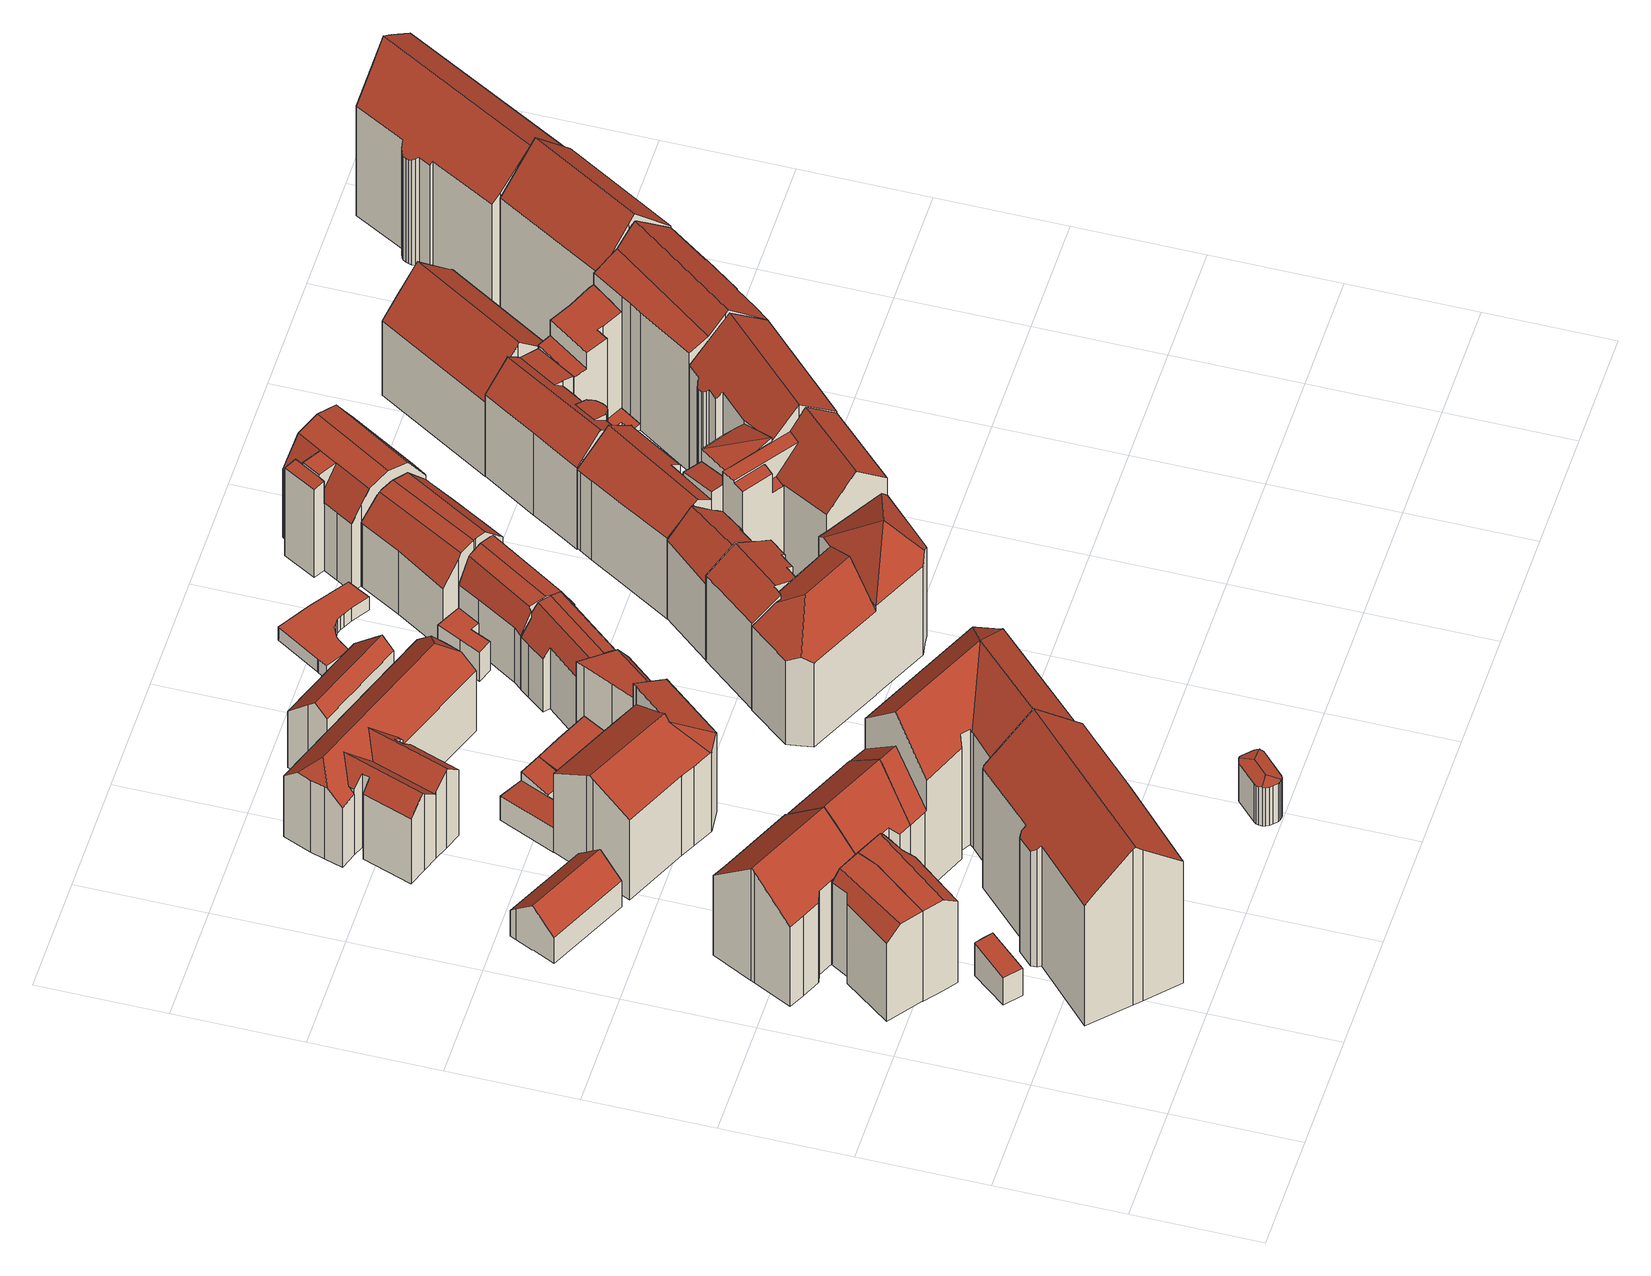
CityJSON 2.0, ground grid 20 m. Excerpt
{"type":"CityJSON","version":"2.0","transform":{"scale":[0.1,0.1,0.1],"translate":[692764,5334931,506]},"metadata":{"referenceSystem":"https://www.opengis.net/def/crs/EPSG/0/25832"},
"CityObjects":{
"building1":{"type":"Building","attributes":{"Gemeindeschluessel":"09162000","HoeheDach":"516.612","HoeheGrund":"509.940","Methode":"1000","NiedrigsteTraufeDesGebaeudes":"515.524","Geometrietyp2DReferenz":"3000","function":"31001_2000","roofType":"1000","measuredHeight":6.67},"geometry":[{"type":"MultiSurface","lod":"2","boundaries":[[[0,1,2,3]],[[4,0,3,5,6,7]],[[1,8,9,10,11,2]],[[10,9,7,6,5,11]],[[0,4,7,9,8,1]],[[3,2,11,5]]],"semantics":{"surfaces":[{"type":"WallSurface"},{"type":"GroundSurface"},{"type":"RoofSurface"}],"values":[0,1,2,0,0,0]}}]},
"building2":{"type":"Building","attributes":{"Gemeindeschluessel":"09162000","HoeheDach":"529.000","HoeheGrund":"510.590","Methode":"2000","NiedrigsteTraufeDesGebaeudes":"526.540","Geometrietyp2DReferenz":"3000","function":"31001_2000","roofType":"1000","measuredHeight":18.41},"geometry":[{"type":"MultiSurface","lod":"2","boundaries":[[[12,13,14,15,16,17,18,19,20,21,22,23,24]],[[17,16,25,26,27,18]],[[16,15,14,28,29,25]],[[30,31,32,24,23,22,21,33]],[[20,34,33,21]],[[25,29,28,35,36,32,31,37,26]],[[18,27,38,19]],[[14,13,12,24,32,36,35,28]],[[26,37,31,30,33,34,38,27]],[[19,38,34,20]]],"semantics":{"surfaces":[{"type":"GroundSurface"},{"type":"WallSurface"},{"type":"RoofSurface"}],"values":[0,1,1,1,1,2,1,1,2,1]}}]},
"building3":{"type":"Building","attributes":{"Gemeindeschluessel":"09162000","HoeheDach":"529.000","HoeheGrund":"510.400","Methode":"2000","NiedrigsteTraufeDesGebaeudes":"527.072","Geometrietyp2DReferenz":"3000","function":"31001_2000","roofType":"1000","measuredHeight":18.6},"geometry":[{"type":"MultiSurface","lod":"2","boundaries":[[[39,40,41,42]],[[43,44,45,46,47,32]],[[48,49,50,51,25,52]],[[42,41,50,49]],[[53,39,42,49,48,52,54,47,46,45]],[[50,41,40,55,44,43,56,51]],[[39,53,45,44,55,40]],[[54,28,32,47]],[[51,56,43,32,28,25]],[[52,25,28,54]]],"semantics":{"surfaces":[{"type":"WallSurface"},{"type":"GroundSurface"},{"type":"RoofSurface"}],"values":[0,0,0,0,1,2,0,0,2,0]}}]},
"building4":{"type":"Building","attributes":{"Gemeindeschluessel":"09162000","HoeheDach":"533.806","HoeheGrund":"510.690","Methode":"1000","NiedrigsteTraufeDesGebaeudes":"526.980","Geometrietyp2DReferenz":"3000","function":"31001_9998","roofType":"3100","measuredHeight":23.12,"storeysAboveGround":4},"geometry":[{"type":"MultiSurface","lod":"2","boundaries":[[[57,58,59,60]],[[61,62,63,64]],[[65,66,67,68]],[[64,63,69,70]],[[71,72,73,74]],[[75,62,61,76,77,68,67,78]],[[70,69,79,80]],[[74,73,81,82]],[[83,84,66,65]],[[60,59,84,83]],[[80,79,72,71]],[[78,67,66,84,59,58,85]],[[81,85,58,57,86,82]],[[68,77,76,61,64,70,80,71,74,82,86,57,60,83,65]],[[72,79,69,63,62,75,78,85,81,73]]],"semantics":{"surfaces":[{"type":"WallSurface"},{"type":"RoofSurface"},{"type":"GroundSurface"}],"values":[0,0,0,0,0,0,0,0,0,0,0,1,0,2,1]}}]},
"building5":{"type":"Building","attributes":{"Gemeindeschluessel":"09162000","HoeheDach":"541.733","HoeheGrund":"509.460","Methode":"2000","NiedrigsteTraufeDesGebaeudes":"532.951","Geometrietyp2DReferenz":"3000","function":"31001_1000","roofType":"3100","measuredHeight":32.27,"storeysAboveGround":5},"geometry":[{"type":"MultiSurface","lod":"2","boundaries":[[[87,88,89,90,91,92]],[[93,94,95,96]],[[93,96,88,87,92,97,98,99,100,101,102,103,104,105,106,107,108,109,110,111,112]],[[103,113,114,104]],[[104,114,115,105]],[[96,95,89,88]],[[116,117,118,112,111,110,109,119]],[[89,95,94,118,117,90]],[[98,120,121,99]],[[122,91,90,117,116,119,123,124,125,115,114,113,126,127,128,121,120]],[[108,123,119,109]],[[97,92,91,122,120,98]],[[99,121,128,100]],[[100,128,127,101]],[[112,118,94,93]],[[102,126,113,103]],[[101,127,126,102]],[[125,124,123,108,107,106,105,115]]],"semantics":{"surfaces":[{"type":"WallSurface"},{"type":"GroundSurface"},{"type":"RoofSurface"}],"values":[0,0,1,0,0,0,0,2,0,2,0,0,0,0,0,0,0,0]}}]},
"building6":{"type":"Building","attributes":{"Gemeindeschluessel":"09162000","HoeheDach":"519.525","HoeheGrund":"510.550","Methode":"1000","NiedrigsteTraufeDesGebaeudes":"515.769","Geometrietyp2DReferenz":"3000","function":"31001_1000","roofType":"3100","measuredHeight":8.97,"storeysAboveGround":2},"geometry":[{"type":"MultiSurface","lod":"2","boundaries":[[[129,130,131,132,133,134,135,136,137]],[[131,138,139,132]],[[135,140,141,136]],[[139,142,143,140,135,134,133,132]],[[130,144,138,131]],[[138,144,145,143,142,139]],[[145,146,141,140,143]],[[136,141,146,137]],[[144,130,129,137,146,145]]],"semantics":{"surfaces":[{"type":"GroundSurface"},{"type":"WallSurface"},{"type":"RoofSurface"}],"values":[0,1,1,1,1,2,2,1,1]}}]},
"building7":{"type":"Building","attributes":{"Gemeindeschluessel":"09162000","HoeheDach":"533.735","HoeheGrund":"510.550","Methode":"1000","NiedrigsteTraufeDesGebaeudes":"526.688","Geometrietyp2DReferenz":"3000","function":"31001_1000","roofType":"3100","measuredHeight":23.18,"storeysAboveGround":4},"geometry":[{"type":"MultiSurface","lod":"2","boundaries":[[[147,148,149,150]],[[151,152,153,154]],[[155,156,157,158]],[[147,159,160,161,148]],[[152,151,160,159]],[[162,67,154,153]],[[147,150,163,155,158,164,162,153,152,159]],[[163,165,156,155]],[[161,160,151,154,67,166]],[[161,166,167,157,156,165,149,148]],[[150,149,165,163]],[[158,157,167,164]],[[166,67,162,164,167]]],"semantics":{"surfaces":[{"type":"WallSurface"},{"type":"GroundSurface"},{"type":"RoofSurface"}],"values":[0,0,0,0,0,0,1,0,2,2,0,0,0]}}]},
"building8":{"type":"Building","attributes":{"Gemeindeschluessel":"09162000","HoeheDach":"530.902","HoeheGrund":"510.560","Methode":"2000","NiedrigsteTraufeDesGebaeudes":"526.656","Geometrietyp2DReferenz":"3000","function":"31001_9998","roofType":"3100","measuredHeight":20.34,"storeysAboveGround":4},"geometry":[{"type":"MultiSurface","lod":"2","boundaries":[[[168,169,170,171]],[[172,173,174,175]],[[176,177,178,179]],[[180,181,182,183]],[[184,185,186,187]],[[188,189,190,191]],[[192,193,194,178,177,195,170,169,196]],[[168,197,198,196,169]],[[199,200,201,181,180]],[[193,202,194]],[[191,190,173,172]],[[203,179,178,194,202,204]],[[187,186,205,206]],[[206,205,198,197]],[[185,183,182,192,196,198,205,186]],[[207,195,177,176]],[[171,170,195,207]],[[199,184,187,206,197,168,171,207,176,179,203,188,191,172,175,200]],[[175,174,201,200]],[[182,181,201,174,173,190,189,204,202,193]],[[185,184,199,180,183]],[[182,193,192]],[[203,204,189,188]]],"semantics":{"surfaces":[{"type":"WallSurface"},{"type":"RoofSurface"},{"type":"GroundSurface"}],"values":[0,0,0,1,0,0,1,0,0,0,0,0,0,0,1,0,0,2,0,1,0,0,0]}}]},
"building9":{"type":"Building","attributes":{"Gemeindeschluessel":"09162000","HoeheDach":"540.649","HoeheGrund":"510.296","Methode":"2000","NiedrigsteTraufeDesGebaeudes":"526.620","Geometrietyp2DReferenz":"3000","function":"31001_1000","roofType":"3100","measuredHeight":30.35,"storeysAboveGround":5},"geometry":[{"type":"MultiSurface","lod":"2","boundaries":[[[208,209,210,211]],[[212,213,214,215,216]],[[217,218,219,220,221]],[[222,223,224,225,213,212]],[[225,226,227,228,214,213]],[[229,230,217,221]],[[208,231,216,215,209]],[[219,218,232,233]],[[234,235,236,237]],[[236,235,238,239]],[[240,241,227,226]],[[242,243,244,245,246]],[[247,248,245,244]],[[249,240,220,219,233]],[[249,247,244,243,240]],[[222,212,216,231]],[[211,210,250,251]],[[242,238,235,234,241,240,243]],[[245,248,232,218,217,230,223,222,231,208,211,251,252,237,236,239,246]],[[230,229,224,223]],[[241,234,237,252,251,250,228,227]],[[240,226,225,224,229,221,220]],[[232,248,247,249,233]],[[238,242,246,239]],[[214,228,250,210,209,215]]],"semantics":{"surfaces":[{"type":"WallSurface"},{"type":"RoofSurface"},{"type":"GroundSurface"}],"values":[0,1,0,0,0,0,0,0,0,0,1,0,0,1,1,0,0,1,2,0,0,1,0,0,1]}}]},
"building10":{"type":"Building","attributes":{"Gemeindeschluessel":"09162000","HoeheDach":"516.636","HoeheGrund":"510.540","Methode":"2000","NiedrigsteTraufeDesGebaeudes":"514.950","Geometrietyp2DReferenz":"3000","function":"31001_2000","roofType":"1000","measuredHeight":6.1},"geometry":[{"type":"MultiSurface","lod":"2","boundaries":[[[253,254,255,256]],[[257,258,259,260]],[[261,262,263,264]],[[256,255,262,261,265,266,267]],[[268,269,258,257]],[[264,268,257,260,266,265,261]],[[264,263,254,253,269,268]],[[258,269,253,256,267,259]],[[263,262,255,254]],[[260,259,267,266]]],"semantics":{"surfaces":[{"type":"WallSurface"},{"type":"GroundSurface"},{"type":"RoofSurface"}],"values":[0,0,0,0,0,1,0,2,2,0]}}]},
"building11":{"type":"Building","attributes":{"Gemeindeschluessel":"09162000","HoeheDach":"515.170","HoeheGrund":"506.909","Methode":"2000","NiedrigsteTraufeDesGebaeudes":"514.665","Geometrietyp2DReferenz":"3000","function":"31001_2000","roofType":"3200","measuredHeight":8.26},"geometry":[{"type":"MultiSurface","lod":"2","boundaries":[[[270,271,272,273,274]],[[275,276,277,278]],[[279,280,281,282]],[[283,284,285,286]],[[287,288,289,290,291]],[[287,291,292,293]],[[294,295,289,288]],[[293,292,296,297]],[[298,299,300,301]],[[302,286,285,303]],[[278,277,296,292,291,290,304,305]],[[287,293,297,276,275,306,279,282,298,301,271,270,307,308,309,283,286,302,310,311,294,288]],[[309,312,284,283]],[[275,278,313,306]],[[305,304,285,284,312,314,315,274,273]],[[306,313,280,279]],[[297,296,277,276]],[[311,316,295,294]],[[307,315,314,308]],[[308,314,312,309]],[[301,300,272,271]],[[282,281,299,298]],[[302,303,317,310]],[[310,317,316,311]],[[300,299,281,280,313,278,305,273,272]],[[270,274,315,307]],[[304,290,289,295,316,317,303,285]]],"semantics":{"surfaces":[{"type":"WallSurface"},{"type":"RoofSurface"},{"type":"GroundSurface"}],"values":[0,0,0,0,0,0,0,0,0,0,1,2,0,0,1,0,0,0,0,0,0,0,0,0,1,0,1]}}]},
"building12":{"type":"Building","attributes":{"Gemeindeschluessel":"09162000","HoeheDach":"527.120","HoeheGrund":"509.919","Methode":"2000","NiedrigsteTraufeDesGebaeudes":"522.234","Geometrietyp2DReferenz":"3000","function":"31001_1000","roofType":"3100","measuredHeight":17.2},"geometry":[{"type":"MultiSurface","lod":"2","boundaries":[[[318,319,320,321,322,323,324,325]],[[326,327,328,329]],[[330,331,332,333,334]],[[335,336,328,327,337,338,339,340,341]],[[342,343,344,345,346]],[[347,348,349,350,326,329,351,352,331,330,353,354,355,356,357,358,359,360,361,362,363,364]],[[353,325,324,354]],[[353,330,334,318,325]],[[365,320,319,366,341,340,367,368,369,370,342,346,371]],[[354,324,323,355]],[[363,372,373,364]],[[348,368,367,339,338,349]],[[355,323,322,356]],[[359,358,371,346,345]],[[318,334,333,366,319]],[[340,339,367]],[[352,351,336,335,374]],[[329,328,336,351]],[[361,360,344,343,375]],[[359,345,344,360]],[[365,321,320]],[[349,338,337,350]],[[358,357,365,371]],[[375,343,342,370,376,373,372,377]],[[348,347,378,369,368]],[[335,341,366,333,332,374]],[[369,378,376,370]],[[347,364,373,376,378]],[[350,337,327,326]],[[362,361,375,377]],[[357,356,322,321,365]],[[372,363,362,377]],[[352,374,332,331]]],"semantics":{"surfaces":[{"type":"RoofSurface"},{"type":"WallSurface"},{"type":"GroundSurface"}],"values":[0,1,1,0,0,2,1,1,0,1,1,1,1,1,0,1,1,1,1,1,1,1,1,0,1,0,0,1,1,1,1,1,1]}}]},
"building13":{"type":"Building","attributes":{"Gemeindeschluessel":"09162000","HoeheDach":"516.641","HoeheGrund":"510.450","Methode":"1000","NiedrigsteTraufeDesGebaeudes":"515.700","Geometrietyp2DReferenz":"3000","function":"31001_2000","roofType":"2100","measuredHeight":6.19},"geometry":[{"type":"MultiSurface","lod":"2","boundaries":[[[379,380,381,382,383,384]],[[385,386,381,380]],[[387,262,388,389]],[[389,388,386,385]],[[382,381,386,388,262,383]],[[384,383,262,387]],[[384,387,389,385,380,379]]],"semantics":{"surfaces":[{"type":"WallSurface"},{"type":"RoofSurface"},{"type":"GroundSurface"}],"values":[0,0,0,0,1,0,2]}}]},
"building14":{"type":"Building","attributes":{"Gemeindeschluessel":"09162000","HoeheDach":"526.881","HoeheGrund":"510.567","Methode":"2000","NiedrigsteTraufeDesGebaeudes":"522.782","Geometrietyp2DReferenz":"3000","function":"31001_1000","roofType":"2100","measuredHeight":16.31,"storeysAboveGround":3},"geometry":[{"type":"MultiSurface","lod":"2","boundaries":[[[390,391,392,393]],[[172,394,395,191]],[[396,397,391,390]],[[398,399,400,175]],[[175,400,401,394,172]],[[402,403,404,405]],[[400,399,406,401]],[[393,392,406,399,398]],[[191,395,403,402]],[[394,401,406,392,391,397,404,403,395]],[[405,404,397,396]],[[393,398,175,172,191,402,405,396,390]]],"semantics":{"surfaces":[{"type":"WallSurface"},{"type":"RoofSurface"},{"type":"GroundSurface"}],"values":[0,0,0,0,0,0,1,0,0,1,0,2]}}]},
"building15":{"type":"Building","attributes":{"Gemeindeschluessel":"09162000","HoeheDach":"526.865","HoeheGrund":"510.610","Methode":"2000","NiedrigsteTraufeDesGebaeudes":"522.186","Geometrietyp2DReferenz":"3000","function":"31001_2000","roofType":"3100","measuredHeight":16.25},"geometry":[{"type":"MultiSurface","lod":"2","boundaries":[[[407,408,409,410]],[[407,411,412,413,414,408]],[[415,416,417,418]],[[419,420,414,413]],[[418,417,420,419]],[[411,407,410,421]],[[408,414,420,417,416,409]],[[413,412,411,421,422,415,418,419]],[[410,409,416,415,422,421]]],"semantics":{"surfaces":[{"type":"RoofSurface"},{"type":"WallSurface"},{"type":"GroundSurface"}],"values":[0,1,1,1,1,1,0,2,1]}}]},
"building16":{"type":"Building","attributes":{"Gemeindeschluessel":"09162000","HoeheDach":"525.810","HoeheGrund":"510.550","Methode":"2000","NiedrigsteTraufeDesGebaeudes":"521.300","Geometrietyp2DReferenz":"3000","function":"31001_9998","roofType":"3400","measuredHeight":15.26,"storeysAboveGround":3},"geometry":[{"type":"MultiSurface","lod":"2","boundaries":[[[423,424,425,426]],[[427,428,429,430,431,432]],[[433,434,435,436,437,438,439,440,441,442,443,423,426,444,445,446,447,448,449]],[[439,450,451,440]],[[430,445,444,426,425,431]],[[443,452,424,423]],[[453,454,455,429,428]],[[442,456,452,443]],[[435,434,433,457,454,453,458,436]],[[433,449,459,457]],[[432,431,425,424,452,456,460,451,450]],[[440,451,460,441]],[[438,437,436,458,427,432,450,439]],[[457,459,461,455,454]],[[429,455,461,459,449,448,447,446,445,430]],[[441,460,456,442]],[[458,453,428,427]]],"semantics":{"surfaces":[{"type":"WallSurface"},{"type":"RoofSurface"},{"type":"GroundSurface"}],"values":[0,1,2,0,0,0,1,0,0,0,1,0,0,1,0,0,1]}}]},
"building17":{"type":"Building","attributes":{"Gemeindeschluessel":"09162000","HoeheDach":"535.720","HoeheGrund":"510.720","Methode":"2000","NiedrigsteTraufeDesGebaeudes":"527.939","Geometrietyp2DReferenz":"3000","function":"31001_1000","roofType":"3200","measuredHeight":25,"storeysAboveGround":5},"geometry":[{"type":"MultiSurface","lod":"2","boundaries":[[[462,463,464,465,466]],[[467,468,469,470,471,472]],[[473,474,475,463,462,476]],[[477,478,479,480]],[[481,478,477,482,483,484]],[[476,462,466,485]],[[486,468,467,487,488]],[[489,464,463,475]],[[469,490,491,492,493,470]],[[494,495,484,483]],[[496,497,481,484,495]],[[498,499,500,496,495,494]],[[492,491,501,502]],[[480,479,472,471]],[[475,474,473,503,504,499,498,494,483,482,477,480,471,470,493,492,502,505,506,489]],[[507,508,488]],[[509,465,464,489,506,505,502,501]],[[465,509,501,491,490,466]],[[497,487,467,472,479,478,481]],[[500,507,488,487,497,496]],[[485,466,490,469,468,486,488,508]],[[504,503,473,476,485,508,507,500,499]]],"semantics":{"surfaces":[{"type":"RoofSurface"},{"type":"WallSurface"},{"type":"GroundSurface"}],"values":[0,1,1,1,1,0,1,1,1,1,0,1,1,1,2,1,1,0,0,0,0,1]}}]},
"building18":{"type":"Building","attributes":{"Gemeindeschluessel":"09162000","HoeheDach":"531.275","HoeheGrund":"510.690","Methode":"2000","NiedrigsteTraufeDesGebaeudes":"527.533","Geometrietyp2DReferenz":"3000","function":"31001_1000","roofType":"3100","measuredHeight":20.59,"storeysAboveGround":4},"geometry":[{"type":"MultiSurface","lod":"2","boundaries":[[[510,511,512,513]],[[514,515,516,517,518,519]],[[520,521,522,523,524,525]],[[526,518,517,516,512,511,527,528,521,520,529]],[[519,518,526,471]],[[530,471,526,529,531,480]],[[513,512,516,515]],[[532,533,525,524,534,483]],[[535,527,511,510]],[[528,527,535,536,522,521]],[[537,538,531,529,520,525,533,532]],[[477,537,532,483]],[[477,539,480,531,538,537]],[[510,513,515,514,519,471,530,480,539,477,483,534,524,523,522,536,535]]],"semantics":{"surfaces":[{"type":"WallSurface"},{"type":"RoofSurface"},{"type":"GroundSurface"}],"values":[0,0,0,1,0,0,0,0,0,0,1,0,0,2]}}]},
"building19":{"type":"Building","attributes":{"Gemeindeschluessel":"09162000","HoeheDach":"516.661","HoeheGrund":"510.661","Methode":"3220","NiedrigsteTraufeDesGebaeudes":"516.661","Geometrietyp2DReferenz":"3000","function":"31001_2000","roofType":"9999","measuredHeight":6},"geometry":[{"type":"MultiSurface","lod":"2","boundaries":[[[540,541,542,543]],[[544,545,546,547]],[[548,540,543,549]],[[550,548,549,551]],[[541,540,548,550,552,553,545,544]],[[547,546,554,555,551,549,543,542]],[[553,552,555,554]],[[552,550,551,555]],[[545,553,554,546]],[[541,544,547,542]]],"semantics":{"surfaces":[{"type":"WallSurface"},{"type":"RoofSurface"},{"type":"GroundSurface"}],"values":[0,0,0,0,1,2,0,0,0,0]}}]},
"building20":{"type":"Building","attributes":{"Gemeindeschluessel":"09162000","HoeheDach":"525.960","HoeheGrund":"510.590","Methode":"2000","NiedrigsteTraufeDesGebaeudes":"521.433","Geometrietyp2DReferenz":"3000","function":"31001_9998","roofType":"3400","measuredHeight":15.37,"storeysAboveGround":3},"geometry":[{"type":"MultiSurface","lod":"2","boundaries":[[[556,557,558,559]],[[560,561,562,563]],[[564,565,566,567,568,569,570,571,556,559,572,573,574,575,576,577,578,579]],[[559,558,580,572]],[[562,561,581,579,578,577,576,582]],[[579,581,583,564]],[[571,584,557,556]],[[567,566,565,585,560,563,586,568]],[[575,587,582,576]],[[572,580,588,573]],[[564,583,585,565]],[[585,583,581,561,560]],[[586,563,562,582,587,589,590]],[[570,591,584,571]],[[569,568,586,590,591,570]],[[584,591,590,589,588,580,558,557]],[[589,587,575,574,573,588]]],"semantics":{"surfaces":[{"type":"WallSurface"},{"type":"RoofSurface"},{"type":"GroundSurface"}],"values":[0,1,2,0,0,0,0,0,0,0,0,1,1,0,0,1,0]}}]},
"building21":{"type":"Building","attributes":{"Gemeindeschluessel":"09162000","HoeheDach":"513.275","HoeheGrund":"510.551","Methode":"1000","NiedrigsteTraufeDesGebaeudes":"513.275","Geometrietyp2DReferenz":"3000","function":"31001_2000","roofType":"1000","measuredHeight":2.72},"geometry":[{"type":"MultiSurface","lod":"2","boundaries":[[[592,593,594,595]],[[596,597,598,599]],[[600,601,602,603,604,605,606,607,608,609,610,592,595,611,596,599,612,613]],[[604,614,615,605]],[[610,616,593,592]],[[599,598,617,612]],[[618,619,620,617,598,597,621,594,593,616,622,623,624,625,615,614,626,627]],[[609,608,623,622]],[[606,625,624,607]],[[602,627,626,603]],[[600,619,618,601]],[[600,613,620,619]],[[595,594,621,611]],[[611,621,597,596]],[[609,622,616,610]],[[608,607,624,623]],[[612,617,620,613]],[[603,626,614,604]],[[602,601,618,627]],[[605,615,625,606]]],"semantics":{"surfaces":[{"type":"WallSurface"},{"type":"GroundSurface"},{"type":"RoofSurface"}],"values":[0,0,1,0,0,0,2,0,0,0,0,0,0,0,0,0,0,0,0,0]}}]},
"building22":{"type":"Building","attributes":{"Gemeindeschluessel":"09162000","HoeheDach":"530.910","HoeheGrund":"510.760","Methode":"2000","NiedrigsteTraufeDesGebaeudes":"525.865","Geometrietyp2DReferenz":"3000","function":"31001_1000","roofType":"3100","measuredHeight":20.15,"storeysAboveGround":4},"geometry":[{"type":"MultiSurface","lod":"2","boundaries":[[[628,629,630,631,632,633]],[[634,635,636,637,638,639]],[[630,640,641,642,643,631]],[[644,645,646,647,648,649,650,651,643,642,641,638,637,636]],[[641,640,639,638]],[[652,653,654,655,635,634,639,640,630,629]],[[636,635,655,644]],[[644,655,654,645]],[[649,648,647,646,653,652,629,628,633,650]],[[645,654,653,646]],[[633,632,631,643,651,650]]],"semantics":{"surfaces":[{"type":"RoofSurface"},{"type":"WallSurface"},{"type":"GroundSurface"}],"values":[0,1,1,2,1,0,1,1,1,1,1]}}]},
"building23":{"type":"Building","attributes":{"Gemeindeschluessel":"09162000","HoeheDach":"527.860","HoeheGrund":"510.526","Methode":"2000","NiedrigsteTraufeDesGebaeudes":"523.170","Geometrietyp2DReferenz":"3000","function":"31001_9998","roofType":"3400","measuredHeight":17.33,"storeysAboveGround":4},"geometry":[{"type":"MultiSurface","lod":"2","boundaries":[[[656,657,658,659]],[[660,661,662,663]],[[664,665,657,656]],[[666,667,668,669,670,671]],[[669,672,673,670]],[[666,671,674,675]],[[671,670,673,662,661,676,674]],[[677,667,666,675,678,660,663,664,656,659,679]],[[680,681,658,657,665,682]],[[680,683,677,679,681]],[[659,658,681,679]],[[677,683,668,667]],[[664,663,662,673,672,682,665]],[[678,676,661,660]],[[680,682,672,669,668,683]],[[675,674,676,678]]],"semantics":{"surfaces":[{"type":"WallSurface"},{"type":"RoofSurface"},{"type":"GroundSurface"}],"values":[0,0,0,0,1,0,1,2,1,0,0,0,0,0,1,0]}}]},
"building24":{"type":"Building","attributes":{"Gemeindeschluessel":"09162000","HoeheDach":"531.407","HoeheGrund":"510.740","Methode":"1000","NiedrigsteTraufeDesGebaeudes":"530.207","Geometrietyp2DReferenz":"3000","function":"31001_1000","roofType":"2100","measuredHeight":20.67,"storeysAboveGround":5},"geometry":[{"type":"MultiSurface","lod":"2","boundaries":[[[684,685,686,687]],[[688,689,685,684]],[[690,691,689,688]],[[687,686,692,693]],[[693,692,691,690]],[[689,691,692,686,685]],[[684,687,693,690,688]]],"semantics":{"surfaces":[{"type":"WallSurface"},{"type":"RoofSurface"},{"type":"GroundSurface"}],"values":[0,0,0,0,0,1,2]}}]},
"building25":{"type":"Building","attributes":{"Gemeindeschluessel":"09162000","HoeheDach":"537.289","HoeheGrund":"510.709","Methode":"2000","NiedrigsteTraufeDesGebaeudes":"529.900","Geometrietyp2DReferenz":"3000","function":"31001_1000","roofType":"3100","measuredHeight":26.58,"storeysAboveGround":5},"geometry":[{"type":"MultiSurface","lod":"2","boundaries":[[[690,694,695,696]],[[502,697,698,699]],[[700,701,695,694,702,703]],[[704,705,706,701,700,707,708,698,697]],[[709,710,711,712]],[[688,702,694,690]],[[688,713,714,715,703,702]],[[700,703,715,710,709,707]],[[716,717,718,489]],[[719,696,695,701,706]],[[716,719,706,705,717]],[[502,489,718,704,697]],[[704,718,717,705]],[[708,707,709,712]],[[711,710,715,714]],[[502,699,713,688,690,696,719,716,489]],[[713,699,698,708,712,711,714]]],"semantics":{"surfaces":[{"type":"WallSurface"},{"type":"RoofSurface"},{"type":"GroundSurface"}],"values":[0,0,1,1,0,0,0,0,0,0,0,0,1,1,1,2,0]}}]},
"building26":{"type":"Building","attributes":{"Gemeindeschluessel":"09162000","HoeheDach":"531.520","HoeheGrund":"510.660","Methode":"2000","NiedrigsteTraufeDesGebaeudes":"526.831","Geometrietyp2DReferenz":"3000","function":"31001_1000","roofType":"3100","measuredHeight":20.86,"storeysAboveGround":4},"geometry":[{"type":"MultiSurface","lod":"2","boundaries":[[[720,721,722,723]],[[724,725,726,727]],[[724,727,720,723,687,728,684,729,730,731,732,733,734,735,736,737,738,739]],[[740,741,742,733,732,731]],[[684,728,687,743,744,745]],[[739,746,725,724]],[[734,747,748,735]],[[727,726,721,720]],[[723,722,743,687]],[[749,750,751,752,748,747,742,741,740]],[[730,749,740,731]],[[738,753,746,739]],[[729,684,745,750,749,730]],[[752,751,753,738,737,736,735,748]],[[733,742,747,734]],[[745,744,743,722,721,726,725,746,753,751,750]]],"semantics":{"surfaces":[{"type":"WallSurface"},{"type":"GroundSurface"},{"type":"RoofSurface"}],"values":[0,0,1,0,0,0,0,0,0,2,0,0,0,0,0,2]}}]},
"building27":{"type":"Building","attributes":{"Gemeindeschluessel":"09162000","HoeheDach":"534.955","HoeheGrund":"510.650","Methode":"2000","NiedrigsteTraufeDesGebaeudes":"532.549","Geometrietyp2DReferenz":"3000","function":"31001_1000","roofType":"2100","measuredHeight":24.3,"storeysAboveGround":6},"geometry":[{"type":"MultiSurface","lod":"2","boundaries":[[[754,755,756,757,758]],[[759,758,757,760]],[[756,761,762,763,764,765,760,757]],[[755,766,767,762,761,756]],[[767,766,768,769,763,762]],[[770,771,759,760,765,764,763,769,768]],[[771,754,758,759]],[[771,770,768,766,755,754]]],"semantics":{"surfaces":[{"type":"RoofSurface"},{"type":"WallSurface"},{"type":"GroundSurface"}],"values":[0,1,1,0,1,2,1,1]}}]},
"building28":{"type":"Building","attributes":{"Gemeindeschluessel":"09162000","HoeheDach":"530.366","HoeheGrund":"510.458","Methode":"2000","NiedrigsteTraufeDesGebaeudes":"524.260","Geometrietyp2DReferenz":"3000","function":"31001_1000","roofType":"3100","measuredHeight":19.91,"storeysAboveGround":4},"geometry":[{"type":"MultiSurface","lod":"2","boundaries":[[[772,773,774,775,776,777,778]],[[777,779,780,778]],[[781,782,783,784]],[[785,786,787,788,789,783,782,790]],[[791,792,793,794]],[[795,793,792,796,797,798]],[[788,799,800,789]],[[663,785,790,801]],[[802,803,804,805]],[[801,790,782,781]],[[802,784,783,789,800,803]],[[799,806,807,780]],[[800,799,780,779,804,803]],[[778,780,807,772]],[[808,809,773,772,787,786]],[[810,776,775,811]],[[787,772,807,806]],[[802,805,810,811,812,813,791,794,664,663,801,781,784]],[[794,793,795,664]],[[810,805,804,779,777,776]],[[798,797,809,808]],[[812,774,773,809,797,796,813]],[[813,796,792,791]],[[664,795,798,808,786,785,663]],[[787,806,799,788]],[[811,775,774,812]]],"semantics":{"surfaces":[{"type":"RoofSurface"},{"type":"WallSurface"},{"type":"GroundSurface"}],"values":[0,1,1,0,1,0,1,1,1,1,1,1,0,1,0,1,0,2,1,1,0,1,1,1,1,1]}}]},
"building29":{"type":"Building","attributes":{"Gemeindeschluessel":"09162000","HoeheDach":"538.473","HoeheGrund":"510.610","Methode":"2000","NiedrigsteTraufeDesGebaeudes":"531.590","Geometrietyp2DReferenz":"3000","function":"31001_1000","roofType":"3100","measuredHeight":27.86,"storeysAboveGround":6},"geometry":[{"type":"MultiSurface","lod":"2","boundaries":[[[814,815,816,817]],[[817,816,818,819]],[[820,821,822,823]],[[824,825,826,827]],[[828,829,830,831]],[[827,826,832,833]],[[834,835,815,814]],[[831,830,821,820]],[[695,836,837,768,770,771]],[[832,838,839,840,841,842,843,818,816,815,835,822,821,830,829,844,845,837,836,695]],[[819,818,843,846]],[[833,832,695,771]],[[768,837,845,847]],[[840,839,848,849,850,841]],[[846,843,842,851]],[[823,822,835,834]],[[851,842,841,850]],[[838,825,824,852,848,839]],[[827,833,771,770,768,847,853,828,831,820,823,834,814,817,819,846,851,850,849,848,852,824]],[[826,825,838,832]],[[853,847,845,844,829,828]]],"semantics":{"surfaces":[{"type":"WallSurface"},{"type":"RoofSurface"},{"type":"GroundSurface"}],"values":[0,0,0,0,0,0,0,0,0,1,0,0,0,0,0,0,0,0,2,1,0]}}]},
"building30":{"type":"Building","attributes":{"Gemeindeschluessel":"09162000","HoeheDach":"531.492","HoeheGrund":"510.451","Methode":"2000","NiedrigsteTraufeDesGebaeudes":"527.228","Geometrietyp2DReferenz":"3000","function":"31001_1000","roofType":"3100","measuredHeight":21.04,"storeysAboveGround":4},"geometry":[{"type":"MultiSurface","lod":"2","boundaries":[[[854,855,856,857]],[[858,859,860,861]],[[862,863,864,865,866,867]],[[857,856,859,858]],[[868,869,870,866,865]],[[869,871,872,873,870]],[[874,875,876,877]],[[878,854,857,858,861,879,880,881,874,877,882,883,884,885,886,887,871,869,868,888,889]],[[878,889,863,862,890,891]],[[892,893,894]],[[861,860,895,879]],[[879,895,896,880]],[[897,898,876,875,899,896,895,860,859,856,855,893,892,900]],[[890,862,867]],[[880,896,899,881]],[[883,882,898,897,901,902]],[[901,897,900]],[[873,903,902,901,900,892,894,891,890,867,866,870]],[[868,865,864,888]],[[881,899,875,874]],[[887,904,872,871]],[[888,864,863,889]],[[873,872,904,905,906,903]],[[884,883,902,903,906]],[[877,876,898,882]],[[886,905,904,887]],[[906,905,886,885,884]],[[854,878,891,894,893,855]]],"semantics":{"surfaces":[{"type":"WallSurface"},{"type":"RoofSurface"},{"type":"GroundSurface"}],"values":[0,0,1,0,0,0,0,2,0,0,0,0,1,0,0,0,0,1,0,0,0,0,1,0,0,0,0,0]}}]},
"building31":{"type":"Building","attributes":{"Gemeindeschluessel":"09162000","HoeheDach":"532.064","HoeheGrund":"510.434","Methode":"2000","NiedrigsteTraufeDesGebaeudes":"511.640","Geometrietyp2DReferenz":"3000","function":"31001_1000","roofType":"1000","measuredHeight":21.63,"storeysAboveGround":5},"geometry":[{"type":"MultiSurface","lod":"2","boundaries":[[[907,908,909,910]],[[911,912,913,914]],[[915,916,917,918]],[[919,917,916,920,909,908,921,911,914,922,888,868,923,924,925,926]],[[927,928,929,930]],[[914,913,931,922]],[[927,932,933,928]],[[911,921,934,935,936,912]],[[923,937,938,924]],[[923,868,929,928,933,937]],[[916,915,939,920]],[[940,925,924,938]],[[920,939,910,909]],[[941,942,936,935]],[[888,930,929,868]],[[919,943,918,917]],[[915,918,943,941,935,934,907,910,939]],[[925,940,944,926]],[[908,907,934,921]],[[888,922,931,932,927,930]],[[919,926,944,942,941,943]],[[940,938,937,933,932,931,913,912,936,942,944]]],"semantics":{"surfaces":[{"type":"WallSurface"},{"type":"GroundSurface"},{"type":"RoofSurface"}],"values":[0,0,0,1,2,0,0,0,0,0,0,0,0,0,0,0,2,0,0,0,0,2]}}]},
"building32":{"type":"Building","attributes":{"Gemeindeschluessel":"09162000","HoeheDach":"532.390","HoeheGrund":"510.320","Methode":"2000","NiedrigsteTraufeDesGebaeudes":"525.433","Geometrietyp2DReferenz":"3000","function":"31001_1000","roofType":"3100","measuredHeight":22.07,"storeysAboveGround":4},"geometry":[{"type":"MultiSurface","lod":"2","boundaries":[[[945,946,947,948]],[[949,948,947,950,951,952]],[[945,948,949,952,953,954,955,956,957,958,959,960,961]],[[962,963,964,956,955,954]],[[965,951,950,966,967,968,964,963,962]],[[966,969,960,959,958,967]],[[961,970,946,945]],[[953,965,962,954]],[[947,946,970,969,966,950]],[[968,967,958,957,956,964]],[[960,969,970,961]],[[952,951,965,953]]],"semantics":{"surfaces":[{"type":"WallSurface"},{"type":"GroundSurface"},{"type":"RoofSurface"}],"values":[0,0,1,0,2,0,0,0,2,0,0,0]}}]},
"building33":{"type":"Building","attributes":{"Gemeindeschluessel":"09162000","HoeheDach":"539.230","HoeheGrund":"510.424","Methode":"2000","NiedrigsteTraufeDesGebaeudes":"532.168","Geometrietyp2DReferenz":"3000","function":"31001_1000","roofType":"3100","measuredHeight":28.81,"storeysAboveGround":5},"geometry":[{"type":"MultiSurface","lod":"2","boundaries":[[[917,971,972,919]],[[973,974,975,976,977]],[[978,979,980,981]],[[982,983,916,917,919,926,984,974,973,978,981,985,986,987,988]],[[916,989,971,917]],[[990,991,976,975,992,993]],[[985,994,995,986]],[[982,988,825,991,990]],[[981,980,994,985]],[[919,972,996,926]],[[926,996,997,984]],[[983,998,989,916]],[[973,977,979,978]],[[986,995,999,987]],[[825,999,995,994,980,979,977,976,991]],[[993,992,997,996,972,971,989,998]],[[974,984,997,992,975]],[[983,982,990,993,998]],[[987,999,825,988]]],"semantics":{"surfaces":[{"type":"WallSurface"},{"type":"GroundSurface"},{"type":"RoofSurface"}],"values":[0,0,0,1,0,2,0,0,0,0,0,0,0,0,2,2,0,0,0]}}]},
"building34":{"type":"Building","attributes":{"Gemeindeschluessel":"09162000","HoeheDach":"540.457","HoeheGrund":"510.370","Methode":"1000","NiedrigsteTraufeDesGebaeudes":"533.183","Geometrietyp2DReferenz":"3000","function":"31001_1000","roofType":"3100","measuredHeight":30.09,"storeysAboveGround":7},"geometry":[{"type":"MultiSurface","lod":"2","boundaries":[[[1000,1001,1002,1003,1004,1005]],[[1006,1001,1000,1007]],[[1008,1007,1000,1005,1009]],[[974,1008,1009,984]],[[973,1010,974,984,1004,1003,1002]],[[1010,973,1006,1007,1008,974]],[[984,1009,1005,1004]],[[1002,1001,1006,973]]],"semantics":{"surfaces":[{"type":"WallSurface"},{"type":"RoofSurface"},{"type":"GroundSurface"}],"values":[0,1,1,0,2,0,0,0]}}]},
"building35":{"type":"Building","attributes":{"Gemeindeschluessel":"09162000","HoeheDach":"539.640","HoeheGrund":"510.250","Methode":"2000","NiedrigsteTraufeDesGebaeudes":"531.459","Geometrietyp2DReferenz":"3000","function":"31001_1000","roofType":"3100","measuredHeight":29.39,"storeysAboveGround":5},"geometry":[{"type":"MultiSurface","lod":"2","boundaries":[[[1011,1012,1013,1014]],[[1015,1016,1017,1018,1019,1020]],[[1021,1022,1023,1024]],[[1025,1026,1027,1028]],[[1029,1030,1022,1021]],[[1031,1032,1033,1034]],[[1035,1036,1037,1038]],[[1039,1040,1041,1042,1036,1035]],[[1036,1042,1043,1044,1033,1032,1045,1046,1047,1027,1026,1048,1049,1050,1023,1022,1030,1019,1018,1017,1037]],[[1040,1039,1035,1038,1016,1015,1020,1029,1021,1024,1051,1052,1053,1025,1028,1054,1055,1056,1031,1034,1057,1058,1011,1014]],[[1038,1037,1017,1016]],[[1046,1045,1056,1055,1054,1047]],[[1014,1013,1041,1040]],[[1020,1019,1030,1029]],[[1028,1027,1047,1054]],[[1041,1013,1012,1043,1042]],[[1052,1049,1048,1053]],[[1034,1033,1044,1057]],[[1056,1045,1032,1031]],[[1043,1012,1011,1058,1057,1044]],[[1024,1023,1050,1051]],[[1051,1050,1049,1052]],[[1053,1048,1026,1025]]],"semantics":{"surfaces":[{"type":"WallSurface"},{"type":"RoofSurface"},{"type":"GroundSurface"}],"values":[0,0,0,0,0,0,0,0,1,2,0,0,0,0,0,1,0,0,0,0,0,0,0]}}]}
},
"vertices":[
[136,251,39],[136,251,95],[111,272,95],[111,272,39],[179,306,39],[155,326,39],[168,317,39],[180,307,39],[179,306,106],[180,307,106],[168,317,106],[155,326,106],
[161,490,46],[153,474,46],[149,466,46],[132,445,46],[82,381,46],[50,404,46],[30,419,46],[85,492,46],[98,496,46],[114,523,46],[117,522,46],[129,516,46],[165,500,46],[82,381,230],[50,404,230],[30,419,205],[149,466,230],[132,445,230],[117,522,217],[129,516,230],[165,500,230],[114,523,214],[98,496,216],[153,474,230],[161,490,230],[128,514,230],[85,492,208],
[196,445,44],[196,445,221],[196,425,211],[196,425,44],[209,480,230],[213,478,226],[213,478,44],[209,480,44],[165,500,44],[111,359,44],[131,344,44],[131,344,211],[111,359,230],[82,381,44],[208,468,44],[149,466,44],[208,468,225],[202,472,230],
[52,624,47],[52,624,276],[85,688,210],[85,688,47],[165,500,47],[165,500,219],[114,523,219],[114,523,47],[225,623,47],[225,623,210],[194,559,276],[194,559,47],[89,534,218],[89,534,47],[44,545,47],[44,545,210],[19,557,210],[19,557,47],[184,537,258],[184,537,47],[193,557,47],[193,557,278],[75,531,210],[75,531,47],[49,617,273],[49,617,47],[107,677,47],[107,677,210],[52,622,278],[52,622,47],
[168,95,35],[176,87,35],[176,87,346],[168,95,357],[165,98,355],[165,98,35],[345,154,35],[345,154,282],[225,42,285],[225,42,35],[119,142,35],[108,152,35],[202,242,35],[198,247,35],[198,257,35],[220,279,35],[229,279,35],[234,274,35],[324,363,35],[325,362,35],[326,362,35],[327,362,35],[340,350,35],[355,335,35],[385,306,35],[441,251,35],[229,279,275],[234,274,281],[324,363,280],[355,335,319],[385,306,357],[441,251,285],[340,350,299],[108,152,282],[202,242,282],[119,142,296],[327,362,283],[326,362,282],[325,362,282],[220,279,270],[198,257,270],[198,247,277],
[157,874,45],[157,873,45],[140,837,45],[9,898,45],[26,934,45],[26,935,45],[39,963,45],[43,972,45],[174,910,45],[140,837,98],[9,898,98],[39,963,107],[43,972,98],[26,934,134],[26,935,135],[157,873,134],[157,874,135],[174,910,98],
[256,449,45],[256,449,207],[236,458,207],[236,458,45],[352,565,207],[352,565,45],[225,623,45],[225,623,207],[215,481,45],[215,481,219],[213,478,215],[213,478,45],[304,508,45],[304,508,277],[303,507,277],[194,559,45],[232,474,45],[166,500,45],[232,474,219],[193,558,277],[166,500,215],
[189,903,46],[189,903,245],[214,958,207],[214,958,46],[409,870,46],[409,870,223],[431,855,208],[431,855,46],[319,909,46],[319,909,207],[342,898,207],[342,898,46],[313,755,208],[350,759,209],[322,820,243],[311,756,209],[279,772,46],[279,772,209],[257,783,209],[257,783,46],[380,889,46],[380,889,242],[386,885,238],[386,885,46],[330,829,249],[336,838,243],[374,883,207],[256,938,207],[186,897,249],[183,892,46],[183,892,246],[313,755,46],[351,759,46],[351,759,208],[374,883,243],[376,882,46],[376,882,241],[155,830,209],[155,830,46],[256,938,46],
[304,508,43],[304,508,276],[352,565,206],[352,565,43],[286,436,207],[289,435,207],[335,493,276],[304,507,276],[256,449,206],[391,400,43],[387,395,43],[387,395,277],[389,397,277],[391,400,280],[286,436,43],[361,404,43],[361,404,271],[289,435,269],[335,493,346],[381,551,268],[381,551,206],[375,410,283],[375,410,43],[256,449,43],[340,350,43],[340,350,275],[594,453,266],[593,450,268],[593,450,43],[594,453,43],[599,415,268],[599,415,43],[500,417,346],[592,454,268],[601,413,267],[600,412,268],[561,373,269],[561,373,43],[601,413,43],[441,251,268],[441,251,43],[388,303,346],[380,551,206],[380,551,43],[542,477,43],
[275,983,89],[275,983,92],[295,1028,106],[295,1028,89],[256,938,45],[256,938,90],[214,958,95],[214,958,45],[331,1013,45],[331,1013,106],[312,967,92],[312,967,45],[295,1028,45],[253,1047,45],[253,1047,95],[275,983,45],[275,983,90],
[569,30,9],[569,25,9],[569,25,88],[569,26,88],[569,30,87],[591,3,9],[595,3,9],[595,3,87],[591,3,88],[583,5,9],[583,5,87],[577,11,87],[577,11,9],[610,71,9],[610,71,87],[614,72,88],[614,72,9],[638,45,9],[639,49,9],[639,49,88],[638,49,88],[638,45,87],[637,42,87],[637,42,9],[638,53,9],[638,53,87],[598,5,87],[598,5,9],[572,16,9],[572,16,87],[570,20,87],[570,20,9],[618,72,9],[618,72,87],[614,49,92],[591,26,92],[587,4,9],[570,34,9],[573,38,9],[606,70,9],[621,70,9],[636,56,9],[606,70,87],[587,4,87],[573,38,87],[570,34,87],[636,56,87],[621,70,87],
[133,1126,200],[179,1254,200],[142,1236,173],[138,1227,173],[155,1220,190],[151,1208,190],[134,1213,173],[106,1135,173],[226,1181,39],[226,1181,191],[242,1175,174],[242,1175,39],[137,1124,39],[163,1115,39],[163,1115,175],[161,1115,173],[137,1124,196],[188,1105,200],[214,1096,174],[230,1194,191],[244,1190,178],[248,1188,173],[252,1197,173],[234,1234,200],[152,1276,211],[135,1309,187],[126,1288,186],[119,1265,187],[118,1261,187],[432,1178,39],[414,1128,39],[244,1190,39],[230,1194,39],[214,1096,39],[186,1106,39],[106,1135,39],[134,1213,39],[151,1208,39],[155,1220,39],[138,1227,39],[110,1236,39],[119,1265,39],[126,1288,39],[145,1332,39],[244,1297,39],[395,1243,39],[448,1224,39],[138,1227,163],[197,1217,173],[248,1188,163],[414,1128,162],[422,1152,186],[405,1186,211],[110,1236,162],[395,1243,163],[448,1224,163],[186,1106,199],[145,1332,163],[440,1201,186],[244,1297,163],[432,1178,186],
[353,949,44],[404,927,44],[404,927,97],[353,949,97],[312,967,97],[312,967,44],[423,973,44],[423,973,106],[331,1013,44],[371,996,106],[371,996,44],
[431,983,46],[431,983,208],[455,962,201],[455,962,46],[409,870,196],[386,885,202],[428,986,46],[428,986,209],[493,928,46],[493,928,168],[431,855,168],[417,864,194],[404,927,46],[404,927,205],[423,973,208],[423,973,46],[480,940,194],
[395,1243,189],[402,1262,209],[251,1316,209],[244,1297,189],[395,1243,46],[402,1262,46],[406,1275,46],[406,1275,196],[256,1329,46],[256,1329,196],[267,1361,162],[267,1361,46],[418,1307,46],[418,1307,162],[244,1297,46],[251,1316,46],
[519,1078,45],[519,1078,177],[523,1081,178],[523,1081,45],[451,966,197],[464,956,198],[549,1058,198],[540,1067,197],[534,1072,196],[448,969,196],[493,928,45],[476,943,45],[473,946,45],[455,962,45],[451,966,45],[448,969,45],[431,983,45],[478,1038,45],[469,1046,45],[491,1074,45],[502,1088,45],[534,1072,45],[540,1067,45],[549,1058,45],[563,1047,45],[571,1040,45],[580,1032,45],[431,983,169],[478,1038,170],[502,1088,153],[473,946,197],[476,943,196],[563,1047,196],[491,1074,153],[493,928,153],[455,962,197],[580,1032,153],[469,1046,154],[571,1040,176],
[739,566,241],[756,568,229],[837,649,229],[829,655,239],[728,623,297],[719,698,231],[719,698,228],[719,698,229],[719,698,47],[650,727,47],[650,727,233],[719,563,47],[739,566,47],[756,568,47],[719,563,229],[591,734,47],[591,734,243],[604,747,233],[604,747,47],[583,741,241],[583,741,47],[552,765,47],[552,765,219],[628,605,229],[681,659,228],[681,659,261],[639,617,228],[837,649,47],[735,713,228],[743,722,219],[743,722,47],[735,713,47],[501,701,47],[501,701,219],[504,679,229],[593,699,261],[504,679,47],[507,661,47],[507,661,219],[752,713,223],[752,713,47],[628,605,47],[627,605,47],[778,694,47],[829,655,47],[627,605,219],[627,605,228],[778,694,228],
[700,759,47],[700,759,215],[694,763,220],[694,763,47],[673,743,47],[677,741,47],[677,741,219],[673,743,222],[667,747,226],[667,747,47],[669,823,253],[708,795,225],[708,795,47],[669,823,47],[625,853,47],[625,853,222],[650,727,226],[721,786,216],[713,791,222],[606,746,253],[606,746,47],[604,747,251],[552,765,222],[553,765,222],[553,765,47],[721,786,47],[713,791,47],[591,734,251],[594,736,251],[594,736,47],
[523,1139,107],[499,1147,107],[499,1147,47],[523,1139,47],[515,1181,107],[533,1218,107],[533,1218,47],[515,1181,47],[538,1171,107],[538,1171,47],[552,1164,107],[552,1164,47],[573,1199,107],[544,1213,107],[544,1213,47],[573,1199,47],
[502,1088,46],[502,1088,154],[512,1100,158],[512,1100,46],[563,1046,195],[642,1169,195],[618,1180,200],[544,1063,200],[584,1037,46],[580,1032,46],[563,1046,46],[544,1063,46],[540,1067,46],[524,1081,46],[523,1081,46],[519,1078,46],[552,1164,46],[573,1199,46],[594,1190,46],[604,1186,46],[608,1184,46],[618,1180,46],[642,1169,46],[661,1160,46],[552,1164,155],[661,1160,156],[608,1184,198],[584,1037,154],[519,1078,190],[580,1032,156],[540,1067,199],[604,1186,197],[573,1199,154],[594,1190,195],[524,1081,195],[523,1081,193],
[589,1334,46],[589,1334,73],[562,1352,73],[562,1352,46],[541,1363,46],[541,1363,73],[534,1365,73],[534,1365,46],[512,1362,46],[505,1359,46],[499,1354,46],[494,1348,46],[483,1333,46],[445,1355,46],[454,1370,46],[455,1371,46],[499,1441,46],[550,1410,46],[609,1370,46],[548,1359,46],[527,1365,46],[519,1365,46],[483,1333,73],[445,1355,73],[609,1370,73],[527,1365,73],[505,1359,73],[512,1362,73],[519,1365,73],[548,1359,73],[550,1410,73],[499,1441,73],[455,1371,73],[454,1370,73],[494,1348,73],[499,1354,73],
[627,853,207],[666,825,249],[724,902,249],[687,927,209],[647,880,207],[625,853,205],[763,875,207],[770,870,199],[770,870,48],[763,875,48],[753,881,48],[753,881,217],[727,900,246],[727,900,48],[724,902,48],[687,927,48],[743,833,48],[740,836,48],[708,795,48],[705,797,48],[666,825,48],[627,853,48],[625,853,48],[647,880,48],[705,797,207],[708,795,203],[740,836,203],[743,833,199],
[734,1289,45],[734,1289,174],[712,1249,174],[712,1249,45],[630,1356,45],[630,1356,176],[631,1358,176],[631,1358,45],[737,1294,45],[737,1294,174],[573,1199,45],[604,1186,45],[604,1186,218],[603,1186,219],[579,1197,214],[573,1199,207],[683,1327,219],[661,1340,214],[544,1213,172],[544,1213,45],[594,1293,176],[608,1184,45],[594,1293,45],[661,1160,45],[628,1175,214],[661,1160,174],[707,1312,214],[608,1184,218],
[753,881,47],[753,881,254],[789,933,242],[789,933,47],[770,870,47],[770,870,254],[780,863,47],[780,863,254],[816,914,242],[816,914,47],
[780,863,282],[843,819,282],[843,819,47],[752,713,257],[806,791,240],[806,791,47],[852,783,282],[870,801,282],[770,870,282],[756,850,282],[793,682,313],[893,784,313],[883,791,300],[820,806,239],[805,791,239],[803,818,239],[803,818,278],[788,803,278],[788,803,239],[743,833,47],[743,833,278],[756,850,278],[938,752,47],[938,752,264],[837,649,264],[883,791,47],
[820,946,47],[820,946,221],[804,955,235],[804,955,47],[870,1030,47],[870,1030,223],[857,1008,222],[857,1008,47],[754,883,47],[733,895,47],[727,900,47],[687,927,47],[736,1009,47],[767,1060,47],[780,1081,47],[783,1086,47],[785,1085,47],[836,1055,47],[857,1042,47],[873,1033,47],[687,927,212],[736,1009,210],[767,1060,209],[789,933,235],[754,883,237],[753,881,237],[873,1033,223],[780,1081,208],[783,1086,208],[727,900,249],[733,895,255],[836,1055,255],[785,1085,210],[857,1042,236],
[843,819,290],[844,820,290],[817,914,266],[816,914,266],[780,863,266],[780,863,46],[816,914,46],[850,893,266],[864,884,265],[864,884,46],[850,893,46],[817,914,46],[880,870,266],[868,880,266],[880,870,46],[868,880,46],[844,820,46],[843,819,46],
[696,1436,234],[720,1475,234],[691,1490,184],[689,1487,183],[676,1465,184],[675,1466,183],[668,1454,183],[675,1466,229],[668,1454,229],[633,1394,45],[633,1394,184],[646,1416,184],[646,1416,45],[631,1358,211],[644,1350,234],[679,1408,234],[651,1425,183],[645,1416,183],[617,1368,184],[752,1318,45],[752,1318,184],[740,1297,183],[740,1297,45],[737,1294,183],[816,1423,183],[786,1439,234],[708,1311,234],[651,1425,229],[645,1416,229],[617,1368,45],[629,1426,45],[629,1426,225],[658,1477,225],[658,1477,45],[651,1425,233],[668,1454,233],[676,1331,244],[753,1457,244],[676,1465,45],[689,1487,45],[691,1490,45],[816,1423,45],
[934,952,46],[934,952,256],[938,955,256],[938,955,46],[942,956,258],[942,956,46],[930,940,46],[930,940,261],[930,944,258],[930,944,46],[1080,893,46],[1080,893,267],[938,752,267],[938,752,46],[917,922,46],[917,922,264],[931,936,264],[931,936,46],[883,791,325],[883,791,46],[932,948,46],[932,948,256],[844,820,282],[880,870,273],[1026,933,325],[1020,938,318],[972,974,266],[969,976,263],[950,956,263],[946,957,260],[919,920,266],[924,914,273],[946,957,46],[924,914,46],[1020,938,46],[972,974,46],[969,976,46],[950,956,46],[1026,933,46],[919,920,46],
[894,1102,44],[894,1102,232],[898,1098,230],[898,1098,44],[899,1092,44],[899,1092,229],[899,1087,228],[899,1087,44],[922,1147,228],[923,1148,228],[942,1137,221],[980,1199,221],[946,1216,233],[908,1155,233],[980,1199,44],[943,1218,44],[943,1218,236],[922,1228,44],[922,1228,254],[923,1228,255],[886,1071,44],[886,1071,229],[881,1070,230],[881,1070,44],[909,1125,44],[898,1082,44],[895,1077,44],[891,1073,44],[875,1071,44],[857,1042,44],[783,1086,44],[817,1142,44],[830,1164,44],[883,1249,44],[942,1137,44],[923,1148,44],[922,1147,219],[909,1125,219],[873,1115,241],[895,1104,232],[895,1104,219],[898,1082,227],[895,1077,227],[875,1070,232],[875,1071,232],[891,1073,228],[852,1081,241],[875,1070,219],[857,1042,220],[823,1063,255],[883,1249,212],[830,1164,212],[783,1086,212],
[1024,1090,56],[1024,1090,44],[1017,1079,44],[1017,1079,56],[1017,1116,44],[1017,1116,253],[1008,1121,253],[1008,1121,44],[1028,1064,56],[1028,1064,44],[1040,1082,44],[1040,1082,56],[1050,1097,44],[1019,1069,44],[1008,1101,44],[998,1104,44],[1008,1185,44],[1038,1169,44],[1075,1153,44],[1084,1148,44],[964,1124,218],[1002,1188,228],[980,1199,228],[942,1137,218],[998,1104,251],[964,1124,251],[1002,1188,260],[1008,1101,56],[1017,1115,56],[1017,1115,253],[1008,1185,260],[1038,1169,260],[1019,1069,56],[1075,1153,261],[1051,1098,56],[1051,1098,253],[1050,1097,56],[1084,1148,261],
[1008,1185,43],[1008,1185,194],[980,1199,225],[980,1199,43],[945,1217,43],[945,1217,264],[943,1218,261],[943,1218,43],[923,1229,43],[883,1249,43],[993,1430,43],[994,1431,43],[1021,1416,43],[1050,1400,43],[1055,1397,43],[1110,1366,43],[1116,1363,43],[883,1249,195],[993,1430,195],[994,1431,195],[923,1229,239],[1055,1397,264],[1050,1400,258],[1021,1416,226],[1110,1366,201],[1116,1363,195],
[1040,1082,286],[1050,1097,285],[1212,1072,44],[1144,1114,44],[1144,1114,321],[1154,1108,332],[1212,1072,268],[1169,1010,44],[1169,1010,266],[1171,1008,263],[1171,1008,44],[1020,938,44],[969,976,44],[1095,1142,44],[1130,952,44],[1128,953,44],[1104,918,44],[1080,893,44],[1028,1064,286],[1020,938,327],[1025,935,332],[1124,1125,300],[997,955,300],[1130,952,262],[1128,953,264],[1084,1148,284],[1095,1142,288],[969,976,288],[1104,918,262],
[1257,1283,345],[1316,1249,272],[1316,1249,44],[1257,1283,44],[1197,1317,44],[1197,1317,272],[1212,1072,272],[1154,1108,345],[1144,1114,332],[1095,1142,272],[1154,1108,44],
[1419,1539,42],[1419,1539,314],[1472,1527,266],[1472,1527,42],[1240,1430,42],[1242,1428,42],[1242,1428,268],[1240,1430,266],[1238,1431,263],[1238,1431,42],[1247,1455,42],[1247,1455,260],[1246,1460,257],[1246,1460,42],[1256,1477,42],[1256,1477,257],[1261,1479,260],[1261,1479,42],[1249,1450,42],[1249,1450,263],[1316,1561,42],[1316,1561,267],[1369,1549,314],[1369,1549,42],[1197,1317,42],[1197,1317,282],[1185,1325,269],[1185,1325,42],[1249,1287,42],[1316,1249,42],[1316,1249,266],[1249,1287,336],[1394,1544,336],[1393,1544,336],[1271,1480,267],[1269,1480,266],[1266,1480,263],[1252,1474,255],[1249,1470,255],[1247,1465,255],[1247,1465,42],[1249,1470,42],[1252,1474,42],[1266,1480,42],[1269,1480,42],[1271,1480,42],[1393,1544,42],[1394,1544,42]
]}
